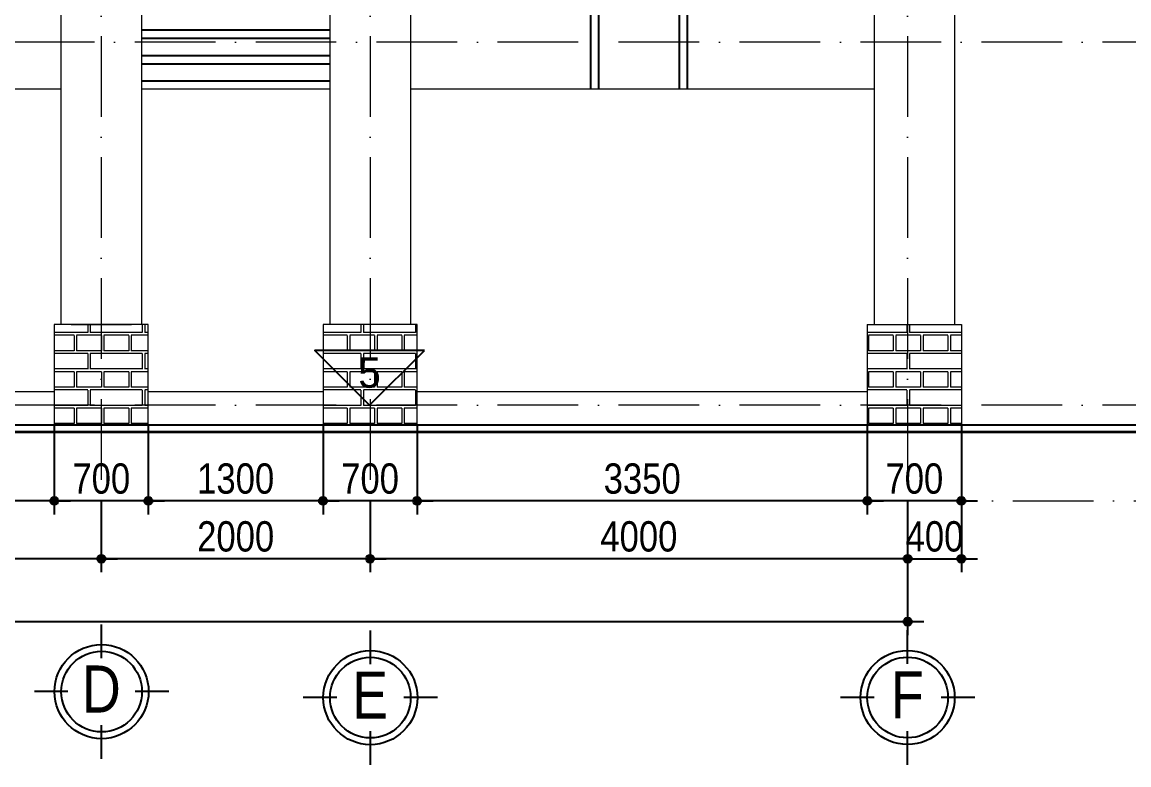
# Model space of a CAD drawing. Extents: x -1107188 to -523840, y 39692 to 514392.
# Drawn here: x -1040312 to -1032077, y 407626 to 413150 of the extents above; entities that cross this region are included whole.
import ezdxf
from ezdxf.enums import TextEntityAlignment as Align

# ---------------------------------------------------------------- set-up
doc = ezdxf.new("R2010")
doc.units = 0
doc.linetypes.add('ACAD_ISO10W100', pattern=[18, 12, -3, 0, -3])
doc.layers.get('DEFPOINTS').update_dxf_attribs({"linetype": 'CONTINUOUS'})
for name, color, linetype in [('DIM', 1, 'CONTINUOUS'), ('HACTH', 8, 'CONTINUOUS'), ('HATCH', 8, 'CONTINUOUS'), ('TAGS', 60, 'CONTINUOUS'), ('TUONG', 131, 'CONTINUOUS')]:
    doc.layers.add(name, color=color, linetype=linetype)
for name, color, linetype, lineweight in [('HACHT', 8, 'CONTINUOUS', 5), ('NET-THAY', 2, 'CONTINUOUS', 13), ('TRUC', 24, 'CONTINUOUS', 0)]:
    doc.layers.add(name, color=color, linetype=linetype, lineweight=lineweight)
doc.styles.add('AVO', font='')
doc.styles.add('HEL-CONDENSE', font='')
doc.styles.get("Standard").update_dxf_attribs({"font": ''})
doc.styles.add('VNI-HELVE-CONDENSEN', font='')
doc.styles.get('AVO').set_extended_font_data('VNI-Avo')
doc.styles.get('HEL-CONDENSE').set_extended_font_data('VNI-Helve-Condense')
doc.styles.get('Standard').set_extended_font_data('VNI-Helve-Condense')
doc.styles.get('VNI-HELVE-CONDENSEN').set_extended_font_data('VNI-Helve-Condense')
doc.dimstyles.new('D100', dxfattribs={"dimtxt": 225, "dimasz": 1.2, "dimexe": 100, "dimexo": 0, "dimgap": 50, "dimtad": 1, "dimdec": 0, "dimzin": 13, "dimdsep": 46, "dimtxsty": 'HEL-CONDENSE', "dimblk": 'D50', "dimcen": 0, "dimclrd": 1, "dimclre": 1, "dimclrt": 7, "dimadec": 0, "dimazin": 0, "dimtfac": 1, "dimtdec": 0, "dimtmove": 0, "dimatfit": 3, "dimldrblk": 'D50', "dimfxl": 1, "dimtolj": 1, "dimtzin": 13, "dimarcsym": 0})
doc.dimstyles.get("Standard").update_dxf_attribs({"dimtxt": 0.18, "dimasz": 0.18, "dimexe": 0.18, "dimexo": 0.0625, "dimgap": 0.09, "dimtad": 0, "dimtih": 1, "dimtoh": 1, "dimdec": 4, "dimzin": 0, "dimdsep": 46, "dimtxsty": 'Standard', "dimcen": 0.09, "dimadec": 0, "dimazin": 0, "dimtfac": 1, "dimtdec": 4, "dimtofl": 0, "dimtmove": 0, "dimatfit": 3, "dimfxl": 1, "dimtolj": 1, "dimtzin": 0, "dimarcsym": 0})
pattern_1 = [(180, (-2374848.54, 181445.75), (-3e-14, -270.968), [387.35, -19.05]), (180, (-2374848.54, 181331.45), (-3e-14, -270.968), [387.35, -19.05]), (180, (-2374950.14, 181310.26), (-3e-14, -270.968), [184.15, -19.05]), (180, (-2374950.14, 181195.96), (-3e-14, -270.968), [184.15, -19.05]), (270, (-2374848.54, 181445.75), (406.4, -7e-14), [114.3, -156.6672]), (270, (-2374829.5, 181445.75), (406.4, -7e-14), [114.3, -156.6672]), (270, (-2374950.14, 181310.26), (203.2, -4e-14), [114.3, -156.6672]), (270, (-2374931.09, 181310.26), (203.2, -4e-14), [114.3, -156.6672])]

# ---------------------------------------------------------------- blocks, each defined once
blk = doc.blocks.new('D50')
at = {"layer": 'DIM'}
blk.add_hatch(color=256, dxfattribs=at).paths.add_polyline_path([(25, 0, 1), (-25, 0, 1)])
blk.add_line((25, 0), (100, 0), dxfattribs=at)
blk.add_circle((0, 0), 25, dxfattribs=at)
blk = doc.blocks.new('*D891')
at = {"layer": 'DEFPOINTS', "color": 0, "transparency": 16777216}
for p in [(-1037723.3, 409588.8), (-1033723.3, 409588.8), (-1037723.3, 409158.5)]:
    blk.add_point(p, dxfattribs=at)
at = {"layer": 'DIM', "color": 1, "lineweight": -2, "transparency": 16777216}
for p, q in [((-1037723.3, 409588.8), (-1037723.3, 409058.5)), ((-1033723.3, 409588.8), (-1033723.3, 409058.5)), ((-1033724.5, 409158.5), (-1037722.1, 409158.5))]:
    blk.add_line(p, q, dxfattribs=at)
at = {"layer": 'DIM', "color": 1, "lineweight": -2, "transparency": 16777216, "xscale": 1.199999999999999, "yscale": 1.199999999999999, "zscale": 1.199999999999999, "rotation": 180}
blk.add_blockref('D50', (-1037723.3, 409158.5), dxfattribs=at)
at = {"layer": 'DIM', "color": 1, "lineweight": -2, "transparency": 16777216, "xscale": 1.199999999999999, "yscale": 1.199999999999999, "zscale": 1.199999999999999}
blk.add_blockref('D50', (-1033723.3, 409158.5), dxfattribs=at)
at = {"layer": 'DIM', "color": 7, "transparency": 16777216, "insert": (-1035723.3, 409323.4), "char_height": 225, "attachment_point": 5, "style": 'HEL-CONDENSE'}
blk.add_mtext('\\A1;4000', dxfattribs=at)
blk = doc.blocks.new('*D892')
at = {"layer": 'DEFPOINTS', "color": 0, "transparency": 16777216}
for p in [(-1039723.3, 409588.8), (-1037723.3, 409588.8), (-1039723.3, 409158.5)]:
    blk.add_point(p, dxfattribs=at)
at = {"layer": 'DIM', "color": 1, "lineweight": -2, "transparency": 16777216}
for p, q in [((-1039723.3, 409588.8), (-1039723.3, 409058.5)), ((-1037723.3, 409588.8), (-1037723.3, 409058.5)), ((-1037724.5, 409158.5), (-1039722.1, 409158.5))]:
    blk.add_line(p, q, dxfattribs=at)
at = {"layer": 'DIM', "color": 1, "lineweight": -2, "transparency": 16777216, "xscale": 1.199999999999999, "yscale": 1.199999999999999, "zscale": 1.199999999999999, "rotation": 180}
blk.add_blockref('D50', (-1039723.3, 409158.5), dxfattribs=at)
at = {"layer": 'DIM', "color": 1, "lineweight": -2, "transparency": 16777216, "xscale": 1.199999999999999, "yscale": 1.199999999999999, "zscale": 1.199999999999999}
blk.add_blockref('D50', (-1037723.3, 409158.5), dxfattribs=at)
at = {"layer": 'DIM', "color": 7, "transparency": 16777216, "insert": (-1038723.3, 409323.4), "char_height": 225, "attachment_point": 5, "style": 'HEL-CONDENSE'}
blk.add_mtext('\\A1;2000', dxfattribs=at)
blk = doc.blocks.new('*D893')
at = {"layer": 'DEFPOINTS', "color": 0, "transparency": 16777216}
for p in [(-1043723.3, 409588.8), (-1039723.3, 409588.8), (-1043723.3, 409158.5)]:
    blk.add_point(p, dxfattribs=at)
at = {"layer": 'DIM', "color": 1, "lineweight": -2, "transparency": 16777216}
for p, q in [((-1043723.3, 409588.8), (-1043723.3, 409058.5)), ((-1039723.3, 409588.8), (-1039723.3, 409058.5)), ((-1039724.5, 409158.5), (-1043722.1, 409158.5))]:
    blk.add_line(p, q, dxfattribs=at)
at = {"layer": 'DIM', "color": 1, "lineweight": -2, "transparency": 16777216, "xscale": 1.199999999999999, "yscale": 1.199999999999999, "zscale": 1.199999999999999, "rotation": 180}
blk.add_blockref('D50', (-1043723.3, 409158.5), dxfattribs=at)
at = {"layer": 'DIM', "color": 1, "lineweight": -2, "transparency": 16777216, "xscale": 1.199999999999999, "yscale": 1.199999999999999, "zscale": 1.199999999999999}
blk.add_blockref('D50', (-1039723.3, 409158.5), dxfattribs=at)
at = {"layer": 'DIM', "color": 7, "transparency": 16777216, "insert": (-1041723.3, 409323.4), "char_height": 225, "attachment_point": 5, "style": 'HEL-CONDENSE'}
blk.add_mtext('\\A1;4000', dxfattribs=at)
blk = doc.blocks.new('*D895')
at = {"layer": 'DEFPOINTS', "color": 0, "transparency": 16777216}
for p in [(-1048623.3, 409588.8), (-1033723.3, 409588.8), (-1033723.3, 408690.9)]:
    blk.add_point(p, dxfattribs=at)
at = {"layer": 'DIM', "color": 1, "lineweight": -2, "transparency": 16777216}
for p, q in [((-1048623.3, 409588.8), (-1048623.3, 408590.9)), ((-1033723.3, 409588.8), (-1033723.3, 408590.9)), ((-1048622.1, 408690.9), (-1033724.5, 408690.9))]:
    blk.add_line(p, q, dxfattribs=at)
at = {"layer": 'DIM', "color": 1, "lineweight": -2, "transparency": 16777216, "xscale": 1.199999999999999, "yscale": 1.199999999999999, "zscale": 1.199999999999999, "rotation": 180}
blk.add_blockref('D50', (-1048623.3, 408690.9), dxfattribs=at)
at = {"layer": 'DIM', "color": 1, "lineweight": -2, "transparency": 16777216, "xscale": 1.199999999999999, "yscale": 1.199999999999999, "zscale": 1.199999999999999}
blk.add_blockref('D50', (-1033723.3, 408690.9), dxfattribs=at)
at = {"layer": 'DIM', "color": 7, "transparency": 16777216, "insert": (-1041173.3, 408855.8), "char_height": 225, "attachment_point": 5, "style": 'HEL-CONDENSE'}
blk.add_mtext('\\A1;14900', dxfattribs=at)
blk = doc.blocks.new('A$C206177D3')
at = {"layer": 'TAGS', "ltscale": 1000}
for p, q in [((-36.6, 240.1), (-36.6, 490.1)), ((-286.6, -9.9), (-536.6, -9.9)), ((463.4, -9.9), (213.4, -9.9)), ((-36.6, -509.9), (-36.6, -259.9))]:
    blk.add_line(p, q, dxfattribs=at)
blk.add_circle((-36.6, -9.9), 350, dxfattribs=at)
at = {"layer": 'TAGS', "color": 254, "ltscale": 1000}
blk.add_circle((-36.6, -9.9), 300, dxfattribs=at)
at = {"layer": 'TAGS', "ltscale": 1000, "style": 'VNI-HELVE-CONDENSEN'}
blk.add_attdef('A', text='', height=350, dxfattribs=at).set_placement((-38.3, -165.6), align=Align.CENTER)
blk = doc.blocks.new('*D898')
at = {"layer": 'DEFPOINTS', "color": 0, "transparency": 16777216}
for p in [(-1033723.3, 409588.8), (-1033323.3, 409488.8), (-1033323.3, 409158.5)]:
    blk.add_point(p, dxfattribs=at)
at = {"layer": 'DIM', "color": 1, "lineweight": -2, "transparency": 16777216}
for p, q in [((-1033723.3, 409588.8), (-1033723.3, 409058.5)), ((-1033323.3, 409488.8), (-1033323.3, 409058.5)), ((-1033722.1, 409158.5), (-1033324.5, 409158.5))]:
    blk.add_line(p, q, dxfattribs=at)
at = {"layer": 'DIM', "color": 1, "lineweight": -2, "transparency": 16777216, "xscale": 1.199999999999999, "yscale": 1.199999999999999, "zscale": 1.199999999999999, "rotation": 180}
blk.add_blockref('D50', (-1033723.3, 409158.5), dxfattribs=at)
at = {"layer": 'DIM', "color": 1, "lineweight": -2, "transparency": 16777216, "xscale": 1.199999999999999, "yscale": 1.199999999999999, "zscale": 1.199999999999999}
blk.add_blockref('D50', (-1033323.3, 409158.5), dxfattribs=at)
at = {"layer": 'DIM', "color": 7, "transparency": 16777216, "insert": (-1033523.3, 409323.4), "char_height": 225, "attachment_point": 5, "style": 'HEL-CONDENSE'}
blk.add_mtext('\\A1;400', dxfattribs=at)
blk = doc.blocks.new('*D1005')
at = {"layer": 'DEFPOINTS', "color": 0, "linetype": 'Continuous', "transparency": 16777216}
for p in [(-1034023.3, 410151.6), (-1033323.3, 410151.6), (-1034023.3, 409588.8)]:
    blk.add_point(p, dxfattribs=at)
at = {"layer": 'DIM', "color": 1, "linetype": 'Continuous', "lineweight": -2, "transparency": 16777216}
for p, q in [((-1034023.3, 410151.6), (-1034023.3, 409488.8)), ((-1033323.3, 410151.6), (-1033323.3, 409488.8)), ((-1033324.5, 409588.8), (-1034022.1, 409588.8))]:
    blk.add_line(p, q, dxfattribs=at)
at = {"layer": 'DIM', "color": 1, "linetype": 'Continuous', "lineweight": -2, "transparency": 16777216, "xscale": 1.199999999999999, "yscale": 1.199999999999999, "zscale": 1.199999999999999, "rotation": 180}
blk.add_blockref('D50', (-1034023.3, 409588.8), dxfattribs=at)
at = {"layer": 'DIM', "color": 1, "linetype": 'Continuous', "lineweight": -2, "transparency": 16777216, "xscale": 1.199999999999999, "yscale": 1.199999999999999, "zscale": 1.199999999999999}
blk.add_blockref('D50', (-1033323.3, 409588.8), dxfattribs=at)
at = {"layer": 'DIM', "color": 7, "linetype": 'Continuous', "transparency": 16777216, "insert": (-1033673.3, 409753.7), "char_height": 225, "attachment_point": 5, "style": 'HEL-CONDENSE'}
blk.add_mtext('\\A1;700', dxfattribs=at)
blk = doc.blocks.new('*D1006')
at = {"layer": 'DEFPOINTS', "color": 0, "linetype": 'Continuous', "transparency": 16777216}
for p in [(-1037373.3, 410151.6), (-1034023.3, 410151.6), (-1037373.3, 409588.8)]:
    blk.add_point(p, dxfattribs=at)
at = {"layer": 'DIM', "color": 1, "linetype": 'Continuous', "lineweight": -2, "transparency": 16777216}
for p, q in [((-1037373.3, 410151.6), (-1037373.3, 409488.8)), ((-1034023.3, 410151.6), (-1034023.3, 409488.8)), ((-1034024.5, 409588.8), (-1037372.1, 409588.8))]:
    blk.add_line(p, q, dxfattribs=at)
at = {"layer": 'DIM', "color": 1, "linetype": 'Continuous', "lineweight": -2, "transparency": 16777216, "xscale": 1.199999999999999, "yscale": 1.199999999999999, "zscale": 1.199999999999999, "rotation": 180}
blk.add_blockref('D50', (-1037373.3, 409588.8), dxfattribs=at)
at = {"layer": 'DIM', "color": 1, "linetype": 'Continuous', "lineweight": -2, "transparency": 16777216, "xscale": 1.199999999999999, "yscale": 1.199999999999999, "zscale": 1.199999999999999}
blk.add_blockref('D50', (-1034023.3, 409588.8), dxfattribs=at)
at = {"layer": 'DIM', "color": 7, "linetype": 'Continuous', "transparency": 16777216, "insert": (-1035698.3, 409753.7), "char_height": 225, "attachment_point": 5, "style": 'HEL-CONDENSE'}
blk.add_mtext('\\A1;3350', dxfattribs=at)
blk = doc.blocks.new('*D1007')
at = {"layer": 'DEFPOINTS', "color": 0, "linetype": 'Continuous', "transparency": 16777216}
for p in [(-1038073.3, 410151.6), (-1037373.3, 410151.6), (-1038073.3, 409588.8)]:
    blk.add_point(p, dxfattribs=at)
at = {"layer": 'DIM', "color": 1, "linetype": 'Continuous', "lineweight": -2, "transparency": 16777216}
for p, q in [((-1038073.3, 410151.6), (-1038073.3, 409488.8)), ((-1037373.3, 410151.6), (-1037373.3, 409488.8)), ((-1037374.5, 409588.8), (-1038072.1, 409588.8))]:
    blk.add_line(p, q, dxfattribs=at)
at = {"layer": 'DIM', "color": 1, "linetype": 'Continuous', "lineweight": -2, "transparency": 16777216, "xscale": 1.199999999999999, "yscale": 1.199999999999999, "zscale": 1.199999999999999, "rotation": 180}
blk.add_blockref('D50', (-1038073.3, 409588.8), dxfattribs=at)
at = {"layer": 'DIM', "color": 1, "linetype": 'Continuous', "lineweight": -2, "transparency": 16777216, "xscale": 1.199999999999999, "yscale": 1.199999999999999, "zscale": 1.199999999999999}
blk.add_blockref('D50', (-1037373.3, 409588.8), dxfattribs=at)
at = {"layer": 'DIM', "color": 7, "linetype": 'Continuous', "transparency": 16777216, "insert": (-1037723.3, 409753.7), "char_height": 225, "attachment_point": 5, "style": 'HEL-CONDENSE'}
blk.add_mtext('\\A1;700', dxfattribs=at)
blk = doc.blocks.new('*D1008')
at = {"layer": 'DEFPOINTS', "color": 0, "linetype": 'Continuous', "transparency": 16777216}
for p in [(-1039373.3, 410151.6), (-1038073.3, 410151.6), (-1039373.3, 409588.8)]:
    blk.add_point(p, dxfattribs=at)
at = {"layer": 'DIM', "color": 1, "linetype": 'Continuous', "lineweight": -2, "transparency": 16777216}
for p, q in [((-1039373.3, 410151.6), (-1039373.3, 409488.8)), ((-1038073.3, 410151.6), (-1038073.3, 409488.8)), ((-1038074.5, 409588.8), (-1039372.1, 409588.8))]:
    blk.add_line(p, q, dxfattribs=at)
at = {"layer": 'DIM', "color": 1, "linetype": 'Continuous', "lineweight": -2, "transparency": 16777216, "xscale": 1.199999999999999, "yscale": 1.199999999999999, "zscale": 1.199999999999999, "rotation": 180}
blk.add_blockref('D50', (-1039373.3, 409588.8), dxfattribs=at)
at = {"layer": 'DIM', "color": 1, "linetype": 'Continuous', "lineweight": -2, "transparency": 16777216, "xscale": 1.199999999999999, "yscale": 1.199999999999999, "zscale": 1.199999999999999}
blk.add_blockref('D50', (-1038073.3, 409588.8), dxfattribs=at)
at = {"layer": 'DIM', "color": 7, "linetype": 'Continuous', "transparency": 16777216, "insert": (-1038723.3, 409753.7), "char_height": 225, "attachment_point": 5, "style": 'HEL-CONDENSE'}
blk.add_mtext('\\A1;1300', dxfattribs=at)
blk = doc.blocks.new('*D1009')
at = {"layer": 'DEFPOINTS', "color": 0, "linetype": 'Continuous', "transparency": 16777216}
for p in [(-1040073.3, 410151.6), (-1039373.3, 410151.6), (-1040073.3, 409588.8)]:
    blk.add_point(p, dxfattribs=at)
at = {"layer": 'DIM', "color": 1, "linetype": 'Continuous', "lineweight": -2, "transparency": 16777216}
for p, q in [((-1040073.3, 410151.6), (-1040073.3, 409488.8)), ((-1039373.3, 410151.6), (-1039373.3, 409488.8)), ((-1039374.5, 409588.8), (-1040072.1, 409588.8))]:
    blk.add_line(p, q, dxfattribs=at)
at = {"layer": 'DIM', "color": 1, "linetype": 'Continuous', "lineweight": -2, "transparency": 16777216, "xscale": 1.199999999999999, "yscale": 1.199999999999999, "zscale": 1.199999999999999, "rotation": 180}
blk.add_blockref('D50', (-1040073.3, 409588.8), dxfattribs=at)
at = {"layer": 'DIM', "color": 1, "linetype": 'Continuous', "lineweight": -2, "transparency": 16777216, "xscale": 1.199999999999999, "yscale": 1.199999999999999, "zscale": 1.199999999999999}
blk.add_blockref('D50', (-1039373.3, 409588.8), dxfattribs=at)
at = {"layer": 'DIM', "color": 7, "linetype": 'Continuous', "transparency": 16777216, "insert": (-1039723.3, 409753.7), "char_height": 225, "attachment_point": 5, "style": 'HEL-CONDENSE'}
blk.add_mtext('\\A1;700', dxfattribs=at)
blk = doc.blocks.new('*D1010')
at = {"layer": 'DEFPOINTS', "color": 0, "linetype": 'Continuous', "transparency": 16777216}
for p in [(-1043373.3, 410151.6), (-1040073.3, 410151.6), (-1043373.3, 409588.8)]:
    blk.add_point(p, dxfattribs=at)
at = {"layer": 'DIM', "color": 1, "linetype": 'Continuous', "lineweight": -2, "transparency": 16777216}
for p, q in [((-1043373.3, 410151.6), (-1043373.3, 409488.8)), ((-1040073.3, 410151.6), (-1040073.3, 409488.8)), ((-1040074.5, 409588.8), (-1043372.1, 409588.8))]:
    blk.add_line(p, q, dxfattribs=at)
at = {"layer": 'DIM', "color": 1, "linetype": 'Continuous', "lineweight": -2, "transparency": 16777216, "xscale": 1.199999999999999, "yscale": 1.199999999999999, "zscale": 1.199999999999999, "rotation": 180}
blk.add_blockref('D50', (-1043373.3, 409588.8), dxfattribs=at)
at = {"layer": 'DIM', "color": 1, "linetype": 'Continuous', "lineweight": -2, "transparency": 16777216, "xscale": 1.199999999999999, "yscale": 1.199999999999999, "zscale": 1.199999999999999}
blk.add_blockref('D50', (-1040073.3, 409588.8), dxfattribs=at)
at = {"layer": 'DIM', "color": 7, "linetype": 'Continuous', "transparency": 16777216, "insert": (-1041723.3, 409753.7), "char_height": 225, "attachment_point": 5, "style": 'HEL-CONDENSE'}
blk.add_mtext('\\A1;3300', dxfattribs=at)
blk = doc.blocks.new('TUONG-NAM')
at = {"layer": 'TAGS'}
blk.add_lwpolyline([(-452.5, -452.5), (452.5, -452.5), (0, 0)], close=True, dxfattribs=at)
at = {"layer": 'TAGS', "linetype": 'Continuous', "style": 'AVO'}
blk.add_attdef('KH-TUONG', text='', height=250, dxfattribs=at).set_placement((0.5, -269.3), align=Align.MIDDLE_CENTER)

msp = doc.modelspace()

# ---------------------------------------------------------------- hatches: boundary and pattern name
at = {"layer": 'HACHT'}
h = msp.add_hatch(dxfattribs=at)
h.set_pattern_fill('AR-BRELM', color=256, scale=2, angle=180, style=0)
h.set_pattern_definition(pattern_1)
h.paths.add_polyline_path([(-1040073.323, 410901.638), (-1040073.323, 410301.638), (-1039723.323, 410301.638), (-1039723.323, 410901.638)])
h.paths.add_polyline_path([(-1039373.323, 410301.638), (-1039373.323, 410901.638), (-1039723.323, 410901.638), (-1039723.323, 410301.638)])
h.paths.add_polyline_path([(-1039373.323, 410151.638), (-1039373.323, 410301.638), (-1039723.323, 410301.638), (-1039723.323, 410151.638)])
h.paths.add_polyline_path([(-1040073.323, 410301.638), (-1040073.323, 410151.638), (-1039723.323, 410151.638), (-1039723.323, 410301.638)])
h = msp.add_hatch(dxfattribs=at)
h.set_pattern_fill('AR-BRELM', color=256, scale=2, angle=180, style=0)
h.set_pattern_definition(pattern_1)
h.paths.add_polyline_path([(-1037373.323, 410301.638), (-1037373.323, 410901.638), (-1037723.323, 410901.638), (-1037723.323, 410301.638)])
h.paths.add_polyline_path([(-1037373.323, 410151.638), (-1037373.323, 410301.638), (-1037723.323, 410301.638), (-1037723.323, 410151.638)])
h.paths.add_polyline_path([(-1038073.323, 410301.638), (-1038073.323, 410151.638), (-1037723.323, 410151.638), (-1037723.323, 410301.638)])
h.paths.add_polyline_path([(-1038073.323, 410901.638), (-1038073.323, 410301.638), (-1037723.323, 410301.638), (-1037723.323, 410901.638)])
h = msp.add_hatch(dxfattribs=at)
h.set_pattern_fill('AR-BRELM', color=256, scale=2, angle=180, style=0)
h.set_pattern_definition(pattern_1)
h.paths.add_polyline_path([(-1034023.323, 410901.638), (-1034023.323, 410301.638), (-1033673.323, 410301.638), (-1033673.323, 410901.638)])
h.paths.add_polyline_path([(-1034023.323, 410301.638), (-1034023.323, 410151.638), (-1033673.323, 410151.638), (-1033673.323, 410301.638)])
h.paths.add_polyline_path([(-1033323.323, 410151.638), (-1033323.323, 410301.638), (-1033673.323, 410301.638), (-1033673.323, 410151.638)])
h.paths.add_polyline_path([(-1033323.323, 410301.638), (-1033323.323, 410901.638), (-1033673.323, 410901.638), (-1033673.323, 410301.638)])
at = {"layer": 'HACTH'}
h = msp.add_hatch(dxfattribs=at)
h.set_pattern_fill('ANSI32', color=256, scale=20, angle=135, style=0)
h.set_pattern_definition([(180, (-1238252.95, -29692.19), (-1e-14, -190.5), []), (180, (-1238316.45, -29628.69), (-1e-14, -190.5), [])])
h.paths.add_polyline_path([(-1038023.323, 420201.638), (-1039423.323, 420201.638), (-1039423.323, 419301.638), (-1038023.323, 419301.638)])
h.paths.add_polyline_path([(-1038023.323, 417301.638), (-1039423.323, 417301.638), (-1039423.323, 416601.638), (-1038023.323, 416601.638)])
h.paths.add_polyline_path([(-1038023.323, 416601.638), (-1039423.323, 416601.638), (-1039423.323, 415701.638), (-1038023.323, 415701.638)])
h.paths.add_polyline_path([(-1038023.323, 413701.638), (-1039423.323, 413701.638), (-1039423.323, 413001.638), (-1038023.323, 413001.638)])
h.paths.add_polyline_path([(-1038023.323, 413001.638), (-1039423.323, 413001.638), (-1039423.323, 412651.638), (-1038023.323, 412651.638)])

# ---------------------------------------------------------------- linework, layer by layer
at = {"layer": 'HATCH'}
for p, q in [((-1036083.323, 420201.638), (-1036083.323, 412651.638)), ((-1036023.323, 420201.638), (-1036023.323, 412651.638)), ((-1035423.323, 420201.638), (-1035423.323, 412651.638)), ((-1035363.323, 420201.638), (-1035363.323, 412651.638))]:
    msp.add_line(p, q, dxfattribs=at)
at = {"layer": 'NET-THAY'}
for p, q in [((-1040023.323, 420201.638), (-1040023.323, 410901.638)), ((-1039423.323, 420201.638), (-1039423.323, 410901.638)), ((-1038023.323, 420201.638), (-1038023.323, 410901.638)), ((-1037423.323, 420201.638), (-1037423.323, 410901.638)), ((-1033973.323, 420201.638), (-1033973.323, 410901.638)), ((-1033373.323, 420201.638), (-1033373.323, 410901.638)), ((-1033373.323, 420201.638), (-1033373.323, 410901.638)), ((-1040023.323, 412651.638), (-1043423.323, 412651.638)), ((-1038023.323, 412651.638), (-1039423.323, 412651.638)), ((-1033973.323, 412651.638), (-1037423.323, 412651.638)), ((-1033973.323, 412651.638), (-1033973.323, 410901.638)), ((-1039948.323, 410901.638), (-1039498.323, 410901.638)), ((-1034023.323, 410901.638), (-1034023.323, 410151.638)), ((-1034023.323, 410901.638), (-1033323.323, 410901.638)), ((-1034023.323, 410901.638), (-1034023.323, 410151.638)), ((-1034023.323, 410901.638), (-1033323.323, 410901.638)), ((-1033323.323, 410901.638), (-1033323.323, 410151.638)), ((-1033323.323, 410901.638), (-1033323.323, 410151.638)), ((-1043373.323, 410401.638), (-1040073.323, 410401.638)), ((-1039373.323, 410401.638), (-1038073.323, 410401.638)), ((-1037373.323, 410401.638), (-1034023.323, 410401.638))]:
    msp.add_line(p, q, dxfattribs=at)
for points in [[(-1039373.323, 410151.638), (-1039373.323, 410901.638), (-1040073.323, 410901.638), (-1040073.323, 410151.638)], [(-1037373.323, 410151.638), (-1037373.323, 410901.638), (-1038073.323, 410901.638), (-1038073.323, 410151.638)]]:
    msp.add_lwpolyline(points, dxfattribs=at)
at = {"layer": 'TRUC', "linetype": 'ACAD_ISO10W100', "ltscale": 50}
for p, q in [((-1031673.724, 413001.638), (-1052743.068, 413001.638)), ((-1031673.724, 410301.638), (-1052743.068, 410301.638))]:
    msp.add_line(p, q, dxfattribs=at)
msp.add_lwpolyline([(-1031673.724, 423845.819), (-1052743.068, 423845.819), (-1052743.068, 409588.761), (-1031673.724, 409588.761)], close=True, dxfattribs=at)
for points in [[(-1039723.323, 423845.819), (-1039723.323, 409588.761)], [(-1037723.323, 423845.819), (-1037723.323, 409588.761)], [(-1033723.323, 423845.819), (-1033723.323, 409588.761)]]:
    msp.add_lwpolyline(points, dxfattribs=at)
at = {"layer": 'TUONG'}
msp.add_line((-1031673.724, 410151.638), (-1052743.068, 410151.638), dxfattribs=at)
at = {"layer": 'TUONG', "const_width": 20}
msp.add_lwpolyline([(-1031673.724, 410101.638), (-1052743.068, 410101.638)], dxfattribs=at)

# ---------------------------------------------------------------- block references
at = {"layer": 'TAGS', "linetype": 'Continuous'}
ref = msp.add_blockref('TUONG-NAM', (-1037726.434, 410300.597), dxfattribs=dict(at, xscale=0.8999999999068677, yscale=0.9000000000232831, zscale=0.9, rotation=180))
ref.add_attrib('KH-TUONG', '5', dxfattribs={"color": 7, "linetype": 'Continuous', "height": 225, "style": 'AVO'}).set_placement((-1037726.879, 410542.951), align=Align.MIDDLE_CENTER)
at = {"layer": 'TAGS', "ltscale": 1000}
ref = msp.add_blockref('A$C206177D3', (-1039684.691, 408180.225), dxfattribs=at)
ref.add_attrib('A', 'D', dxfattribs={"color": 7, "ltscale": 1000, "height": 350, "style": 'VNI-HELVE-CONDENSEN'}).set_placement((-1039722.996, 408014.587), align=Align.CENTER)
ref = msp.add_blockref('A$C206177D3', (-1037684.656, 408135.391), dxfattribs=at)
ref.add_attrib('A', 'E', dxfattribs={"color": 7, "ltscale": 1000, "height": 350, "style": 'VNI-HELVE-CONDENSEN'}).set_placement((-1037722.96, 407969.753), align=Align.CENTER)
ref = msp.add_blockref('A$C206177D3', (-1033686.702, 408136.505), dxfattribs=at)
ref.add_attrib('A', 'F', dxfattribs={"color": 7, "ltscale": 1000, "height": 350, "style": 'VNI-HELVE-CONDENSEN'}).set_placement((-1033725.006, 407970.867), align=Align.CENTER)

# ---------------------------------------------------------------- dimensions: what is measured, and where the dimension line sits
at = {"layer": 'DIM', "linetype": 'Continuous'}
for base, p1, p2, picture, middle in [((-1043373.323, 409588.761), (-1040073.323, 410151.638), (-1043373.323, 410151.638), '*D1010', (-1041723.323, 409753.661)), ((-1040073.323, 409588.761), (-1039373.323, 410151.638), (-1040073.323, 410151.638), '*D1009', (-1039723.323, 409753.661)), ((-1039373.323, 409588.761), (-1038073.323, 410151.638), (-1039373.323, 410151.638), '*D1008', (-1038723.323, 409753.661)), ((-1038073.323, 409588.761), (-1037373.323, 410151.638), (-1038073.323, 410151.638), '*D1007', (-1037723.323, 409753.661)), ((-1037373.323, 409588.761), (-1034023.323, 410151.638), (-1037373.323, 410151.638), '*D1006', (-1035698.323, 409753.661))]:
    dim = msp.add_linear_dim(base=base, p1=p1, p2=p2, dimstyle='D100', override={"dimtmove": 1}, dxfattribs=at)
    dim.commit()
    dim.dimension.update_dxf_attribs({"geometry": picture, "text_midpoint": middle})
dim = msp.add_linear_dim(base=(-1034023.323, 409588.761), p1=(-1033323.323, 410151.638), p2=(-1034023.323, 410151.638), dimstyle='D100', dxfattribs=at)
dim.commit()
dim.dimension.update_dxf_attribs({"geometry": '*D1005', "text_midpoint": (-1033673.323, 409753.661)})
at = {"layer": 'DIM'}
for p1, p2, distance, picture, middle in [((-1048623.323, 409588.761), (-1033723.323, 409588.761), -897.878, '*D895', (-1041173.323, 408855.783)), ((-1033723.323, 409588.761), (-1037723.323, 409588.761), 430.25, '*D891', (-1035723.323, 409323.41))]:
    dim = msp.add_aligned_dim(p1=p1, p2=p2, distance=distance, dimstyle='D100', dxfattribs=at)
    dim.commit()
    dim.dimension.update_dxf_attribs({"geometry": picture, "text_midpoint": middle})
for base, p1, p2, picture, middle in [((-1043723.323, 409158.51), (-1039723.323, 409588.761), (-1043723.323, 409588.761), '*D893', (-1041723.323, 409323.41)), ((-1039723.323, 409158.51), (-1037723.323, 409588.761), (-1039723.323, 409588.761), '*D892', (-1038723.323, 409323.41))]:
    dim = msp.add_linear_dim(base=base, p1=p1, p2=p2, dimstyle='D100', override={"dimtmove": 1}, dxfattribs=at)
    dim.commit()
    dim.dimension.update_dxf_attribs({"geometry": picture, "text_midpoint": middle})
dim = msp.add_linear_dim(base=(-1033323.323, 409158.51), p1=(-1033723.323, 409588.761), p2=(-1033323.323, 409488.761), dimstyle='Standard', override={"dimtxt": 225, "dimasz": 1.2, "dimexe": 100, "dimexo": 0, "dimgap": 50, "dimtad": 1, "dimtih": 0, "dimtoh": 0, "dimdec": 2, "dimzin": 13, "dimtxsty": 'HEL-CONDENSE', "dimblk": 'D50', "dimcen": 0, "dimclrd": 1, "dimclre": 1, "dimclrt": 7, "dimtdec": 2, "dimtofl": 1, "dimldrblk": 'D50', "dimtzin": 13}, dxfattribs=at)
dim.commit()
dim.dimension.update_dxf_attribs({"geometry": '*D898', "text_midpoint": (-1033523.323, 409158.51), "dimtype": 160})

doc.saveas('drawing.dxf')
